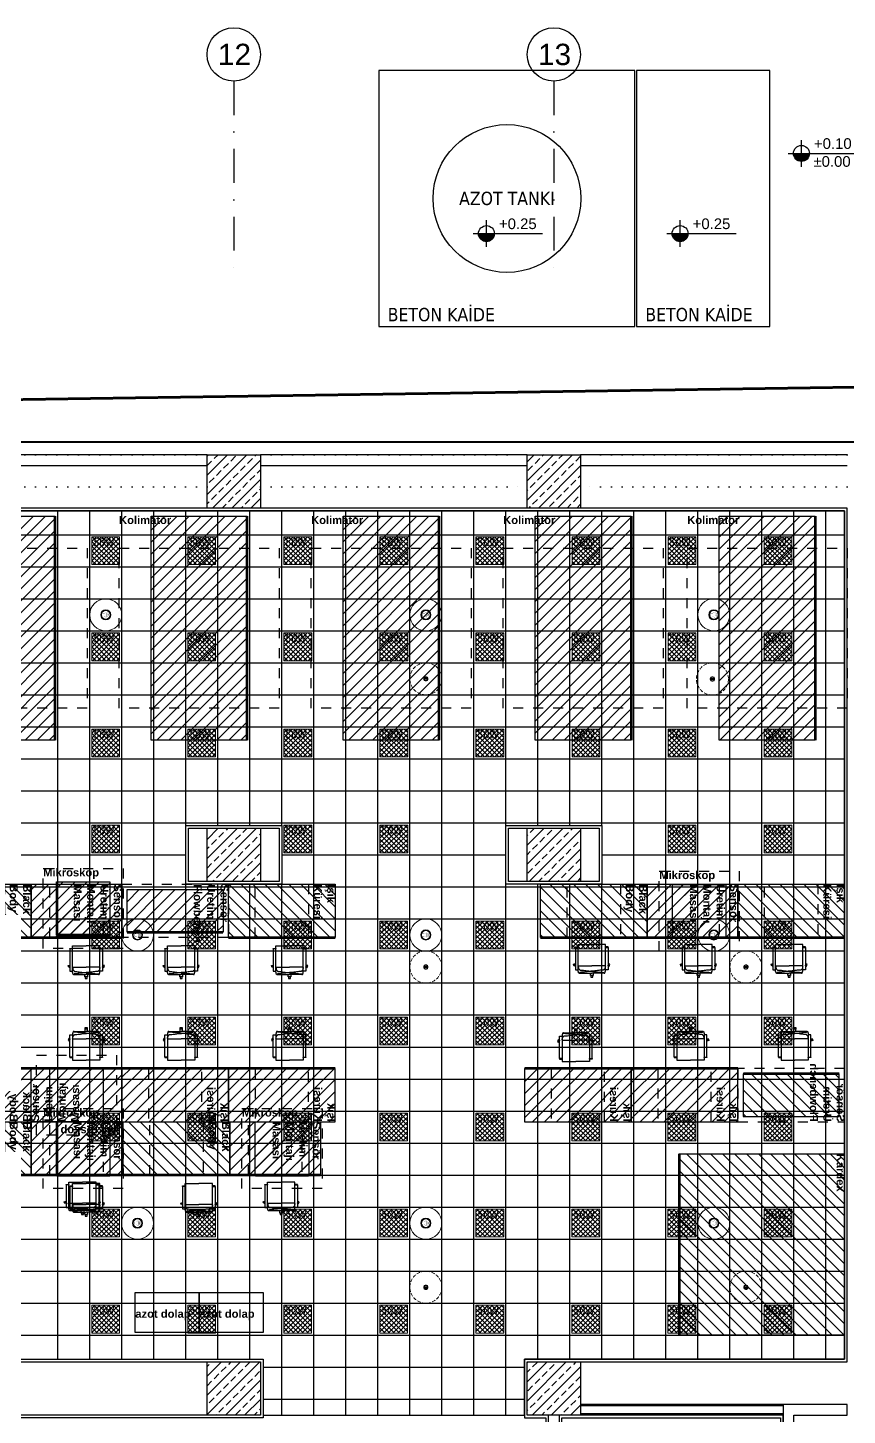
# Model space of a CAD drawing. Header units: centimetres. Extents: x 405564 to 502064, y 46284 to 60634.
# Drawn here: x 482214 to 483750, y 55033 to 57633 of the extents above; entities that cross this region are included whole.
import ezdxf
from ezdxf.enums import TextEntityAlignment as Align
from ezdxf.xclip import XClip

# ---------------------------------------------------------------- set-up
doc = ezdxf.new("R2010")
doc.units = ezdxf.units.CM
doc.header["$XCLIPFRAME"] = 0
for name, pattern in [('3+1_3b$0$DASHED', [0.25, 0.125, -0.125]), ('ACAD_ISO07W100', [3, 0, -3]), ('BORDER', [1.75, 0.5, -0.25, 0.5, -0.25, 0, -0.25]), ('DASHDOT', [25.4, 12.7, -6.35, 0, -6.35]), ('DOT', [0.25, 0, -0.25]), ('HIDDEN', [9.525, 6.35, -3.175])]:
    doc.linetypes.add(name, pattern=pattern)
doc.layers.get('0').update_dxf_attribs({"color": 8, "lineweight": 9})
for name, color, linetype, lineweight in [('---___EB_draft00_parselsiniri', 8, 'BORDER', 9), ('0-KRCN-AYDINLATMA-130426', 8, 'Continuous', 9), ('0-KRCN-MİMARİ-220526', 8, 'Continuous', 9)]:
    doc.layers.add(name, color=color, linetype=linetype, lineweight=lineweight)
for name, color, linetype in [('0-KRCN-ASMATAVAN-130426', 8, 'Continuous'), ('AS_CIZGI_ARSA', 8, 'Continuous'), ('AS_DOS_TERAS_UST', 8, 'ACAD_ISO07W100'), ('AS_DUV_ALCIPAN_YANGINA-SUYA DAYANIMLI', 8, 'Continuous'), ('AS_DUV_CIMENTO ESASLI PANEL CEPHE KAPLAMASI', 8, 'Continuous'), ('AS_DUV_GAZBETON', 8, 'Continuous'), ('AS_DUV_TEMIZ ODA PANELI', 8, 'Continuous'), ('AS_GOR_YAKIN1', 8, 'Continuous'), ('AS_OLC_AKS', 8, 'Continuous'), ('AS_SMB_KOT', 8, 'Continuous'), ('AS_TA_BETONARME', 5, 'Continuous'), ('AS_TA_TARAMA', 8, 'Continuous'), ('AS_TEFR_CIHAZ', 8, 'Continuous'), ('AS_TEFR_MOB', 8, 'Continuous'), ('AS_TES', 8, 'Continuous'), ('AS_YAZI_DOSEME', 8, 'Continuous'), ('AS_YAZI_MEKANIK', 8, 'Continuous')]:
    doc.layers.add(name, color=color, linetype=linetype)
doc.styles.add('_yazı-50', font='arial.ttf')
doc.styles.add('Kalin02', font='arialbd.ttf')
doc.styles.add('MtXpl_Tahoma', font='tahoma.ttf')
doc.styles.add('TAHOMA', font='tahoma.ttf')
pattern_1 = [(225, (17560.68, -7819.299), (17.96051, -17.96051), []), (225, (17542.72, -7819.299), (17.96051, -17.96051), [12.7, -6.35])]

# ---------------------------------------------------------------- blocks, each defined once
blk = doc.blocks.new('50W 60x60 cm  SIVA ALTI LED ARMATÜR')
at = {"layer": '0-KRCN-AYDINLATMA-130426'}
h = blk.add_hatch(dxfattribs=at)
h.set_pattern_fill('ANSI37', color=256, scale=0.2)
h.paths.add_polyline_path([(-2.6, 2.59), (2.6, 2.59), (2.6, -2.61), (-2.6, -2.61)])
for points in [[(-3, 2.99), (3, 2.99), (3, -3.01), (-3, -3.01)], [(-2.6, 2.59), (2.6, 2.59), (2.6, -2.61), (-2.6, -2.61)]]:
    blk.add_lwpolyline(points, close=True, dxfattribs=at)
at = {"layer": '0-KRCN-AYDINLATMA-130426', "insert": (-2.35, 2.34), "char_height": 1.5, "attachment_point": 1, "style": 'TAHOMA'}
blk.add_mtext_dynamic_manual_height_columns('{\\fTahoma|b0|i0|c162|p34;50W}', width=1.5, gutter_width=1.25, heights=[0], dxfattribs=at)
blk = doc.blocks.new('ABB 6131-31-24-500')
at = {"layer": '0-KRCN-AYDINLATMA-130426'}
for p, q in [((-4, -1), (-4, 1)), ((3.2, 1), (-3.2, 1)), ((-3.2, -0.8), (-3.2, 0.8)), ((-1, 4), (1, 4)), ((-1, -0.9), (-1, 1)), ((-0.8, 3.2), (0.8, 3.2)), ((1, -0.9), (1, 1)), ((3.2, 0.8), (3.2, -0.8)), ((4, 1), (4, -1)), ((3.2, -0.9), (-3.2, -0.9)), ((1, -4), (-1, -4)), ((0.8, -3.2), (-0.8, -3.2))]:
    blk.add_line(p, q, dxfattribs=at)
at = {"layer": '0-KRCN-AYDINLATMA-130426', "linetype": 'HIDDEN'}
blk.add_circle((0, 0), 30, dxfattribs=at)
at = {"layer": '0-KRCN-AYDINLATMA-130426'}
for centre, radius in [((-0.5, 0), 0.089), ((0, 0), 0.16), ((0.5, 0), 0.089)]:
    blk.add_circle(centre, radius, dxfattribs=at)
for centre, radius, start, end in [((-1, 1), 3.01, 90, 180), ((-0.8, 0.8), 2.41, 90, 180), ((0.8, 0.8), 2.41, 0, 90), ((1, 1), 3.01, 0, 90), ((-1, -1), 3.01, 180, 270), ((-0.8, -0.8), 2.41, 180, 270), ((0.8, -0.8), 2.41, 270, 0), ((1, -1), 3.01, 270, 0)]:
    blk.add_arc(centre, radius, start, end, dxfattribs=at)
blk = doc.blocks.new('ASMA TAVA TİPİ HOPARLÖR')
at = {"layer": '0-KRCN-AYDINLATMA-130426', "const_width": 0.317}
blk.add_lwpolyline([(0.3, -4.4, 0.598176), (1.3, -3.9), (1.3, 3.9, 0.598176), (0.3, 4.4), (-2.7, 2.4, -0.147433), (-3, 2.3), (-5.1, 2.3, 0.414214), (-5.7, 1.7), (-5.7, -1.7, 0.414214), (-5.1, -2.3), (-3, -2.3, -0.147433), (-2.7, -2.4)], format="xyb", close=True, dxfattribs=at)
for points in [[(2.4, 1.3, -0.601398), (2.4, -1.3)], [(2.8, 2.5, -0.658812), (2.8, -2.5)], [(3.2, 3.7, -0.680488), (3.2, -3.7)]]:
    blk.add_lwpolyline(points, format="xyb", dxfattribs=at)
at = {"layer": '0-KRCN-AYDINLATMA-130426'}
blk.add_circle((0, 0), 30, dxfattribs=at)
at = {"layer": '0-KRCN-AYDINLATMA-130426', "ltscale": 0.1}
for radius in [9.5, 8.23]:
    blk.add_circle((0, 0), radius, dxfattribs=at)
blk = doc.blocks.new('G$C546873DE')
at = {"layer": '0-KRCN-AYDINLATMA-130426', "xscale": 10, "yscale": 10, "zscale": 10}
for p in [(11795.7, 9518.6), (11975.7, 9518.6), (12155.7, 9518.6), (12335.7, 9518.6), (12515.7, 9518.6), (12695.7, 9518.6), (12875.7, 9518.6), (13055.7, 9518.6), (11795.7, 9338.6), (11975.7, 9338.6), (12155.7, 9338.6), (12335.7, 9338.6), (12515.7, 9338.6), (12695.7, 9338.6), (12875.7, 9338.6), (13055.7, 9338.6), (11795.7, 9158.6), (11975.7, 9158.6), (12155.7, 9158.6), (12335.7, 9158.6), (12515.7, 9158.6), (12695.7, 9158.6), (12875.7, 9158.6), (13055.7, 9158.6), (11795.7, 8978.6), (12155.7, 8978.6), (12335.7, 8978.6), (12875.7, 8978.6), (13055.7, 8978.6), (11795.6, 8798.7), (11975.6, 8798.7), (12155.6, 8798.7), (12335.6, 8798.7), (12515.6, 8798.7), (12695.6, 8798.7), (12875.6, 8798.7), (13055.6, 8798.7), (11795.6, 8618.7), (11975.6, 8618.7), (12155.6, 8618.7), (12335.6, 8618.7), (12515.6, 8618.7), (12695.6, 8618.7), (12875.6, 8618.7), (13055.6, 8618.7), (11795.6, 8438.7), (11975.6, 8438.7), (12155.6, 8438.7), (12335.6, 8438.7), (12515.6, 8438.7), (12695.6, 8438.7), (12875.6, 8438.7), (13055.6, 8438.7), (11795.6, 8258.7), (11975.6, 8258.7), (12155.6, 8258.7), (12335.6, 8258.7), (12515.6, 8258.7), (12695.6, 8258.7), (12875.6, 8258.7), (13055.6, 8258.7), (11795.6, 8078.7), (11975.6, 8078.7), (12155.6, 8078.7), (12335.6, 8078.7), (12515.6, 8078.7), (12695.6, 8078.7), (12875.6, 8078.7), (13055.6, 8078.7)]:
    blk.add_blockref('50W 60x60 cm  SIVA ALTI LED ARMATÜR', p, dxfattribs=at)
at = {"layer": '0-KRCN-AYDINLATMA-130426'}
for name, p in [('ASMA TAVA TİPİ HOPARLÖR', (11795.7, 9398.5)), ('ASMA TAVA TİPİ HOPARLÖR', (12395.7, 9398.5)), ('ASMA TAVA TİPİ HOPARLÖR', (12935.7, 9398.6)), ('ABB 6131-31-24-500', (12395.7, 9278.5)), ('ABB 6131-31-24-500', (12932.9, 9278.2)), ('ASMA TAVA TİPİ HOPARLÖR', (11855.3, 8798.5)), ('ASMA TAVA TİPİ HOPARLÖR', (12395.6, 8798.5)), ('ASMA TAVA TİPİ HOPARLÖR', (12935.6, 8798.5)), ('ABB 6131-31-24-500', (12395.7, 8738.5)), ('ABB 6131-31-24-500', (12995.7, 8738.5)), ('ASMA TAVA TİPİ HOPARLÖR', (11855.3, 8258.5)), ('ASMA TAVA TİPİ HOPARLÖR', (12395.6, 8258.5)), ('ASMA TAVA TİPİ HOPARLÖR', (12935.7, 8258.5)), ('ABB 6131-31-24-500', (12395.7, 8138.5)), ('ABB 6131-31-24-500', (12995.7, 8138.5))]:
    blk.add_blockref(name, p, dxfattribs=at)
blk = doc.blocks.new('KOLİMATÖR')
at = {"layer": 'AS_TEFR_CIHAZ'}
h = blk.add_hatch(dxfattribs=at)
h.set_pattern_fill('ANSI31', color=1, scale=5)
h.paths.add_polyline_path([(273065.8, -38594.1), (273245.8, -38594.1), (273245.8, -39014.1), (273065.8, -39014.1)])
at = {"layer": 'AS_TEFR_CIHAZ', "color": 1}
blk.add_lwpolyline([(273065.8, -38594.1), (273245.8, -38594.1), (273245.8, -39014.1), (273065.8, -39014.1), (273065.8, -38594.1)], dxfattribs=at)
at = {"layer": 'AS_TEFR_CIHAZ', "color": 1, "const_width": 5}
blk.add_lwpolyline([(273245.8, -39014.1), (273245.8, -38594.1)], dxfattribs=at)
at = {"layer": 'AS_TEFR_CIHAZ', "color": 1, "linetype": '3+1_3b$0$DASHED', "ltscale": 150}
blk.add_lwpolyline([(273005.8, -38654.1), (273305.8, -38654.1), (273305.8, -38954.1), (273005.8, -38954.1), (273005.8, -38654.1)], dxfattribs=at)
at = {"layer": 'AS_TEFR_CIHAZ', "insert": (273005.8, -38594.1), "char_height": 15, "attachment_point": 1, "style": 'Kalin02'}
blk.add_mtext_dynamic_manual_height_columns('Kolimatör', width=590.732, gutter_width=750, heights=[137.1], dxfattribs=at)
blk = doc.blocks.new('Sensör Üretim Montajı Masası')
at = {"layer": 'AS_TEFR_CIHAZ'}
h = blk.add_hatch(dxfattribs=at)
h.set_pattern_fill('ANSI31', color=1, scale=5)
h.paths.add_polyline_path([(275139.2, -38994.4), (275139.2, -38894.4), (275309.2, -38894.4), (275309.2, -38994.4)])
at = {"layer": 'AS_TEFR_CIHAZ', "color": 1}
blk.add_lwpolyline([(275139.2, -38994.4), (275139.2, -38894.4), (275309.2, -38894.4), (275309.2, -38994.4), (275139.2, -38994.4)], dxfattribs=at)
at = {"layer": 'AS_TEFR_CIHAZ', "color": 1, "linetype": '3+1_3b$0$DASHED', "ltscale": 150}
blk.add_lwpolyline([(275174.2, -38894.4), (275274.2, -38894.4), (275274.2, -38994.4), (275174.2, -38994.4), (275174.2, -38894.4)], dxfattribs=at)
at = {"layer": 'AS_TEFR_CIHAZ', "color": 1, "const_width": 5}
blk.add_lwpolyline([(275139.1, -38994.4), (275309.2, -38994.4)], dxfattribs=at)
at = {"layer": 'AS_TEFR_CIHAZ', "insert": (275309.2, -38894.4), "char_height": 15, "attachment_point": 1, "rotation": 270, "style": 'Kalin02'}
blk.add_mtext_dynamic_manual_height_columns('Sensör \\PÜretim \\PMontajı \\PMasası', width=590.732, gutter_width=750, heights=[137.1], dxfattribs=at)
blk = doc.blocks.new('Sensör Üretim Flowbench')
at = {"layer": 'AS_TEFR_CIHAZ'}
h = blk.add_hatch(dxfattribs=at)
h.set_pattern_fill('ANSI31', color=1, scale=5)
h.paths.add_polyline_path([(274810.3, -38830.2), (274810.3, -38910.2), (274630.3, -38910.2), (274630.3, -38830.2)])
at = {"layer": 'AS_TEFR_CIHAZ', "color": 1, "linetype": '3+1_3b$0$DASHED', "ltscale": 150}
blk.add_lwpolyline([(274620.3, -38820.2), (274820.3, -38820.2), (274820.3, -38920.2), (274620.3, -38920.2), (274620.3, -38820.2)], dxfattribs=at)
at = {"layer": 'AS_TEFR_CIHAZ', "color": 1}
blk.add_lwpolyline([(274810.3, -38830.2), (274810.3, -38910.2), (274630.3, -38910.2), (274630.3, -38830.2), (274810.3, -38830.2)], dxfattribs=at)
at = {"layer": 'AS_TEFR_CIHAZ', "color": 1, "const_width": 5}
blk.add_lwpolyline([(274630.3, -38910.2), (274810.3, -38910.2)], dxfattribs=at)
at = {"layer": 'AS_TEFR_CIHAZ', "insert": (274820.3, -38820.2), "char_height": 15, "attachment_point": 1, "rotation": 270, "style": 'Kalin02'}
blk.add_mtext_dynamic_manual_height_columns('Sensör \\PÜretim \\PFlowbench', width=590.732, gutter_width=750, heights=[137.1], dxfattribs=at)
blk = doc.blocks.new('BLACKBODY')
at = {"layer": 'AS_TEFR_CIHAZ'}
h = blk.add_hatch(dxfattribs=at)
h.set_pattern_fill('ANSI31', color=1, scale=5)
h.paths.add_polyline_path([(273634.1, -38743.3), (273734.1, -38743.3), (273734.1, -38943.3), (273634.1, -38943.3)])
at = {"layer": 'AS_TEFR_CIHAZ', "color": 1}
blk.add_lwpolyline([(273634.1, -38743.3), (273734.1, -38743.3), (273734.1, -38943.3), (273634.1, -38943.3), (273634.1, -38743.3)], dxfattribs=at)
at = {"layer": 'AS_TEFR_CIHAZ', "color": 1, "const_width": 5}
blk.add_lwpolyline([(273734.1, -38943.3), (273734.1, -38743.3)], dxfattribs=at)
at = {"layer": 'AS_TEFR_CIHAZ', "color": 1, "linetype": '3+1_3b$0$DASHED', "ltscale": 150}
blk.add_lwpolyline([(273634.1, -38793.3), (273734.1, -38793.3), (273734.1, -38893.3), (273634.1, -38893.3), (273634.1, -38793.3)], dxfattribs=at)
at = {"layer": 'AS_TEFR_CIHAZ', "insert": (273634.1, -38743.3), "char_height": 15, "attachment_point": 1, "style": 'Kalin02'}
blk.add_mtext_dynamic_manual_height_columns('Black\\PBody', width=590.732, gutter_width=750, heights=[137.1], dxfattribs=at)
blk = doc.blocks.new('IŞIK KÜRESİ')
at = {"layer": 'AS_TEFR_CIHAZ'}
h = blk.add_hatch(dxfattribs=at)
h.set_pattern_fill('ANSI31', color=1, scale=5)
h.set_pattern_definition([(45, (331.956, 0), (-11.22532015, 11.22532015), [])])
h.paths.add_polyline_path([(273966, -38743.3), (274066, -38743.3), (274066, -38943.3), (273966, -38943.3)])
at = {"layer": 'AS_TEFR_CIHAZ', "color": 1}
blk.add_lwpolyline([(273966, -38743.3), (274066, -38743.3), (274066, -38943.3), (273966, -38943.3), (273966, -38743.3)], dxfattribs=at)
at = {"layer": 'AS_TEFR_CIHAZ', "color": 1, "const_width": 5}
blk.add_lwpolyline([(274066, -38743.3), (274066, -38943.3)], dxfattribs=at)
at = {"layer": 'AS_TEFR_CIHAZ', "color": 1, "linetype": '3+1_3b$0$DASHED', "ltscale": 150}
blk.add_lwpolyline([(273966, -38793.3), (274066, -38793.3), (274066, -38893.3), (273966, -38893.3), (273966, -38793.3)], dxfattribs=at)
at = {"layer": 'AS_TEFR_CIHAZ', "insert": (273966, -38743.3), "char_height": 15, "attachment_point": 1, "style": 'Kalin02'}
blk.add_mtext_dynamic_manual_height_columns('Işık\\PKüresi', width=590.732, gutter_width=750, heights=[137.1], dxfattribs=at)
blk = doc.blocks.new('Mikroskop')
at = {"layer": 'AS_TEFR_CIHAZ'}
h = blk.add_hatch(dxfattribs=at)
h.set_pattern_fill('ANSI31', color=1, scale=5)
h.paths.add_polyline_path([(274804.8, -38860.5), (274904.8, -38860.5), (274904.8, -38960.5), (274804.8, -38960.5)])
at = {"layer": 'AS_TEFR_CIHAZ', "color": 1, "linetype": '3+1_3b$0$DASHED', "ltscale": 150}
blk.add_lwpolyline([(274779.8, -38835.5), (274929.8, -38835.5), (274929.8, -38985.5), (274779.8, -38985.5), (274779.8, -38835.5)], dxfattribs=at)
at = {"layer": 'AS_TEFR_CIHAZ', "color": 1}
blk.add_lwpolyline([(274804.8, -38860.5), (274904.8, -38860.5), (274904.8, -38960.5), (274804.8, -38960.5), (274804.8, -38860.5)], dxfattribs=at)
at = {"layer": 'AS_TEFR_CIHAZ', "color": 1, "const_width": 5}
blk.add_lwpolyline([(274804.8, -38960.5), (274904.8, -38960.5)], dxfattribs=at)
at = {"layer": 'AS_TEFR_CIHAZ', "insert": (274779.8, -38835.5), "char_height": 15, "attachment_point": 1, "style": 'Kalin02'}
blk.add_mtext_dynamic_manual_height_columns('Mikroskop', width=590.732, gutter_width=750, heights=[137.1], dxfattribs=at)
blk = doc.blocks.new('sandalye_')
at = {"layer": 'AS_TEFR_MOB', "linetype": 'ByBlock', "ltscale": 25}
for points in [[(260035.8, -40511.3), (260035.8, -40506.8), (260030.9, -40506.8), (260030.9, -40511.3)], [(260031.5, -40506.8), (260031.5, -40503.8), (260035.3, -40503.8), (260035.3, -40506.8)], [(260002.8, -40525.2), (260000.6, -40524.5), (259999.4, -40528.1), (260002.8, -40529.2)], [(260002.7, -40525.2), (260001.5, -40528.8)], [(260002.8, -40525.4), (260001.7, -40528.8)], [(260007.8, -40524.5), (260007.8, -40564.9), (260033.4, -40564.9)], [(260007.8, -40525.2), (260033.4, -40525.2)], [(260009.7, -40511.3), (260033.4, -40511.3)], [(260057, -40511.3), (260033.4, -40511.3)], [(260058.9, -40524.5), (260058.9, -40564.9), (260033.4, -40564.9)], [(260058.9, -40525.2), (260033.4, -40525.2)], [(260063.9, -40525.2), (260066.1, -40524.5), (260067.3, -40528.1), (260063.9, -40529.2)], [(260063.9, -40525.4), (260065.1, -40528.8)], [(260064.1, -40525.2), (260065.2, -40528.8)], [(260002.8, -40559.4), (260002.8, -40560.4), (260007.8, -40560.4), (260007.8, -40559.4)], [(260063.9, -40559.4), (260063.9, -40560.4), (260059, -40560.4), (260059, -40559.4)]]:
    blk.add_lwpolyline(points, dxfattribs=at)
for points in [[(260007.8, -40559.4), (260002.8, -40559.4), (260002.8, -40517.4), (260007.8, -40517.4)], [(260059, -40559.4), (260063.9, -40559.4), (260063.9, -40517.4), (260059, -40517.4)]]:
    blk.add_lwpolyline(points, close=True, dxfattribs=at)
for points in [[(260033.4, -40514.8, -0.048176), (260031.6, -40514.8, -0.000623), (260029.1, -40514.6, -0.003131), (260022.4, -40513.8, 0.007334), (260011.4, -40512.7, -0.309457), (260010.5, -40511.9, 0.002444), (260010.4, -40511.5, 0.476314), (260010.2, -40511.4, 0.375136), (260009, -40511.6, 0.082453), (260008.7, -40512.2, 0.046929), (260008.2, -40513.8, 0.002381), (260007.9, -40515.3, 0.007794), (260007.8, -40516.4), (260007.8, -40524.5, -0.011445), (260008.4, -40521.5, -0.082784), (260009.2, -40519.5, -0.150147), (260010.3, -40518.5, 0.242317), (260010.4, -40518.4, -0.036292), (260010.5, -40518, -0.114957), (260010.8, -40517.6, -0.16132), (260011.4, -40517.2, -0.020506), (260013.9, -40517, 0.024793), (260022.4, -40516.1, -0.030903), (260033.4, -40515.1, -1.030607)], [(260033.4, -40514.8, 0.048176), (260035.1, -40514.8, 0.000623), (260037.6, -40514.6, 0.003131), (260044.3, -40513.8, -0.007334), (260055.3, -40512.7, 0.309457), (260056.2, -40511.9, -0.002444), (260056.3, -40511.5, -0.476314), (260056.5, -40511.4, -0.375136), (260057.7, -40511.6, -0.082453), (260058, -40512.2, -0.046929), (260058.5, -40513.8, -0.002381), (260058.8, -40515.3, -0.007794), (260058.9, -40516.4), (260058.9, -40524.5, 0.011445), (260058.4, -40521.5, 0.082784), (260057.6, -40519.5, 0.150147), (260056.4, -40518.5, -0.242317), (260056.3, -40518.4, 0.036292), (260056.2, -40518, 0.114957), (260055.9, -40517.6, 0.16132), (260055.3, -40517.2, 0.020506), (260052.8, -40517, -0.024793), (260044.3, -40516.1, 0.030903), (260033.4, -40515.1, 1.030607)]]:
    blk.add_lwpolyline(points, format="xyb", dxfattribs=at)
blk = doc.blocks.new('A.8_cihazlar')
at = {"layer": 'AS_TEFR_CIHAZ'}
h = blk.add_hatch(dxfattribs=at)
h.set_pattern_fill('ANSI31', color=1, scale=5, angle=-90)
h.set_pattern_definition([(315, (42343.636, 266732.928), (11.22532015, 11.22532015), [])])
h.paths.add_polyline_path([(-55, -1260), (-55, -1600), (-365, -1600), (-365, -1260)])
at = {"layer": 'AS_TEFR_CIHAZ', "color": 1, "const_width": 5}
blk.add_lwpolyline([(-365, -1260), (-365, -1600)], dxfattribs=at)
at = {"layer": 'AS_TEFR_CIHAZ', "color": 1}
blk.add_lwpolyline([(-55, -1260), (-55, -1600), (-365, -1600), (-365, -1260), (-55, -1260)], dxfattribs=at)
at = {"layer": 'AS_TEFR_MOB'}
for points in [[(-1385, -1520), (-1265, -1520), (-1265, -1595), (-1385, -1595)], [(-1265, -1520), (-1145, -1520), (-1145, -1595), (-1265, -1595)]]:
    blk.add_lwpolyline(points, close=True, dxfattribs=at)
at = {"layer": 'AS_TEFR_CIHAZ', "color": 1}
for name, p in [('KOLİMATÖR', (-274780.8, 38529.1)), ('KOLİMATÖR', (-274420.8, 38529.1)), ('KOLİMATÖR', (-274060.8, 38529.1)), ('KOLİMATÖR', (-273700.8, 38529.1)), ('KOLİMATÖR', (-273355.8, 38529.1)), ('Mikroskop', (-276337.1, 38110.2)), ('Mikroskop', (-275182.2, 38105.2)), ('Sensör Üretim Montajı Masası', (-276719.1, 38139.4)), ('Sensör Üretim Flowbench', (-276030.2, 38065.2)), ('Sensör Üretim Montajı Masası', (-275564.2, 38139.4)), ('Mikroskop', (-276337, 37660.2)), ('Mikroskop', (-275964.4, 37660.2)), ('Sensör Üretim Montajı Masası', (-276719.1, 37694.4)), ('Sensör Üretim Montajı Masası', (-276346.5, 37694.4))]:
    blk.add_blockref(name, p, dxfattribs=at)
at = {"layer": 'AS_TEFR_CIHAZ', "color": 3, "rotation": 270}
for p in [(37163.4, 272879.1), (38318.2, 272879.1)]:
    blk.add_blockref('BLACKBODY', p, dxfattribs=at)
at = {"layer": 'AS_TEFR_CIHAZ', "color": 41, "true_color": 0xf4ee51, "rotation": 270}
for p in [(37733.4, 273211), (38688.3, 273211)]:
    blk.add_blockref('IŞIK KÜRESİ', p, dxfattribs=at)
at = {"layer": 'AS_TEFR_CIHAZ', "color": 1}
for name, p, rotation in [('Mikroskop', (273359.9, -40060.5), 180), ('Sensör Üretim Montajı Masası', (273729.3, -40094.4), 180), ('BLACKBODY', (37163.4, 272434.1), 270), ('BLACKBODY', (37536.1, 272434.1), 270)]:
    blk.add_blockref(name, p, dxfattribs=dict(at, rotation=rotation))
at = {"layer": 'AS_TEFR_CIHAZ', "color": 1, "xscale": -1}
for name, p, rotation in [('Sensör Üretim Flowbench', (-274875.3, -40020.2), 180), ('IŞIK KÜRESİ', (38488.3, -275166), 270)]:
    blk.add_blockref(name, p, dxfattribs=dict(at, rotation=rotation))
at = {"layer": 'AS_TEFR_CIHAZ', "color": 3, "xscale": -1, "rotation": 270}
blk.add_blockref('BLACKBODY', (37163.4, -274834.1), dxfattribs=at)
at = {"layer": 'AS_TEFR_CIHAZ', "color": 41, "true_color": 0xf4ee51, "xscale": -1, "rotation": 270}
for p in [(37533.4, -275166), (37733.4, -275166), (38288.3, -275166)]:
    blk.add_blockref('IŞIK KÜRESİ', p, dxfattribs=at)
at = {"layer": 'AS_TEFR_MOB', "color": 1, "xscale": -1, "rotation": 180}
for p in [(-261509.9, -41435.5), (-261332, -41435.5), (-261128.7, -41435.5), (-260562.3, -41432.9), (-260362.3, -41432.9), (-260192.3, -41432.9), (-261517.1, -41877.9), (-261509.9, -41880.5), (-261298.7, -41880.5), (-261144.5, -41877.9)]:
    blk.add_blockref('sandalye_', p, dxfattribs=at)
at = {"layer": 'AS_TEFR_MOB', "color": 1}
for p in [(-261509.9, 39480.5), (-261332, 39480.5), (-261128.7, 39480.5), (-260592.3, 39477.9), (-260377.1, 39480.5), (-260182, 39480.5)]:
    blk.add_blockref('sandalye_', p, dxfattribs=at)
at = {"layer": 'AS_TEFR_CIHAZ', "insert": (-55, -1260), "char_height": 15, "attachment_point": 1, "rotation": 270, "style": 'Kalin02'}
blk.add_mtext_dynamic_manual_height_columns('Kardex', width=588.214, gutter_width=750, heights=[89.3], dxfattribs=at)
at = {"layer": 'AS_TEFR_CIHAZ', "char_height": 15, "attachment_point": 3, "style": 'Kalin02'}
for insert in [(-1280.9, -1552.3), (-1160.9, -1552.3)]:
    blk.add_mtext_dynamic_manual_height_columns('azot dolap', width=148.766, gutter_width=750, heights=[23.8], dxfattribs=dict(at, insert=insert))
blk = doc.blocks.new('OPK-temizoda-panel-00')
at = {"layer": 'AS_DUV_TEMIZ ODA PANELI'}
blk.add_lwpolyline([(4445, -1755), (5155, -1755), (5155, -1645), (4555, -1645), (4555, -55), (8045, -55), (8045, -1645), (7445, -1645), (7445, -1755), (7485, -1755), (7485, -1770), (7490, -1770), (7490, -1750), (7450, -1750), (7450, -1650), (8050, -1650), (8050, -50), (4550, -50)], dxfattribs=at)
for points in [[(6810, -645), (6990, -645), (6990, -755), (6810, -755)], [(7410, -645), (7590, -645), (7590, -755), (7410, -755)], [(6815, -650), (6985, -650), (6985, -750), (6815, -750)], [(7415, -650), (7585, -650), (7585, -750), (7415, -750)], [(5645, -1645), (6955, -1645), (6955, -1755), (5645, -1755)], [(5650, -1650), (6950, -1650), (6950, -1750), (5650, -1750)], [(7930, -1770), (7930, -1750), (7510, -1750), (7510, -1770), (7515, -1770), (7515, -1755), (7925, -1755), (7925, -1770)]]:
    blk.add_lwpolyline(points, close=True, dxfattribs=at)
blk = doc.blocks.new('kot01')
at = {"layer": 'AS_SMB_KOT'}
h = blk.add_hatch(color=8, dxfattribs=at)
edge = h.paths.add_edge_path()
edge.add_arc((0, 0), 0.3, 180, 360)
edge.add_line((0.3, 0), (-0.3, 0))
for p, q in [((-0.5, 0), (2.1, 0)), ((0, -0.5), (0, 0.5))]:
    blk.add_line(p, q, dxfattribs=at)
blk.add_circle((0, 0), 0.3, dxfattribs=at)
at = {"layer": 'AS_SMB_KOT', "style": '_yazı-50'}
for tag, p in [('INCE', (0.434, 0.1)), ('KABA', (0.434, -0.5))]:
    blk.add_attdef(tag, p, '', height=0.4, dxfattribs=at)
blk = doc.blocks.new('AZOT TANKI KAIDE PLAN YERLESIM')
at = {"layer": 'AS_GOR_YAKIN1'}
for points in [[(480, 0), (0, 0), (0, -480), (480, -480)], [(733, 0), (483, 0), (483, -480), (733, -480)]]:
    blk.add_lwpolyline(points, close=True, dxfattribs=at)
at = {"layer": 'AS_TES'}
blk.add_circle((240, -240), 138.5, dxfattribs=at)
at = {"layer": 'AS_SMB_KOT'}
ref = blk.add_blockref('kot01', (201.7, -305.8), dxfattribs=dict(at, xscale=50, yscale=50, zscale=50))
ref.add_attrib('INCE', '+0.25', dxfattribs={"layer": '0', "color": 1, "height": 20, "style": '_yazı-50'}).set_placement((225.1, -303.3), align=Align.BOTTOM_LEFT)
ref = blk.add_blockref('kot01', (564.7, -305.8), dxfattribs=dict(at, xscale=50, yscale=50, zscale=50))
ref.add_attrib('INCE', '+0.25', dxfattribs={"layer": '0', "color": 1, "height": 20, "style": '_yazı-50'}).set_placement((588.2, -303.3), align=Align.BOTTOM_LEFT)
at = {"layer": 'AS_YAZI_DOSEME', "style": 'TAHOMA'}
for p in [(117, -454.5), (600, -454.5)]:
    blk.add_text('BETON KAİDE', height=25, dxfattribs=at).set_placement(p, align=Align.MIDDLE)
at = {"layer": 'AS_YAZI_MEKANIK', "insert": (240, -240), "char_height": 25, "width": 192.816, "attachment_point": 5, "style": 'MtXpl_Tahoma'}
blk.add_mtext('AZOT TANKI', dxfattribs=at)
blk = doc.blocks.new('OPK-site-surrounding-R01')
at = {"layer": '---___EB_draft00_parselsiniri', "linetype": 'DASHDOT', "ltscale": 5, "const_width": 5, "flags": 128}
blk.add_lwpolyline([(-303.7, 52.5), (22545.3, 391.1), (23723.4, -711), (24047.6, -4450), (-299.9, -4450)], close=True, dxfattribs=at)
blk.add_blockref('AZOT TANKI KAIDE PLAN YERLESIM', (7172, 770, 0))
blk = doc.blocks.new('CEPHE KATMANLARI ZEMİN KAT')
at = {"layer": 'AS_DUV_CIMENTO ESASLI PANEL CEPHE KAPLAMASI'}
for points in [[(565, -1825), (-25, -1825), (-25, 25), (8205, 25), (8205, -25), (8212.5, -25)], [(565, -1823.8), (-23.8, -1823.8), (-23.8, 23.7), (8203.8, 23.7), (8203.8, -26.2), (8212.5, -26.2)]]:
    blk.add_lwpolyline(points, dxfattribs=at)
blk = doc.blocks.new('axis baloon')
blk.add_circle((0, 0), 50)
at = {"style": '_yazı-50'}
blk.add_attdef('AXE', text='', height=40, dxfattribs=at).set_placement((0, 0), align=Align.MIDDLE_CENTER)
blk = doc.blocks.new('Aks_P')
at = {"layer": 'AS_OLC_AKS', "linetype": 'DASHDOT', "ltscale": 5}
for points in [[(7020, 750), (7020, 400)], [(7620, 750), (7620, 400)]]:
    blk.add_lwpolyline(points, dxfattribs=at)
at = {"layer": 'AS_OLC_AKS'}
ref = blk.add_blockref('axis baloon', (7020, 800), dxfattribs=at)
ref.add_attrib('AXE', '12', dxfattribs={"layer": '0', "height": 40, "style": '_yazı-50'}).set_placement((7021.3, 800), align=Align.MIDDLE_CENTER)
ref = blk.add_blockref('axis baloon', (7620, 800), dxfattribs=at)
ref.add_attrib('AXE', '13', dxfattribs={"layer": '0', "height": 40, "style": '_yazı-50'}).set_placement((7621.3, 800), align=Align.MIDDLE_CENTER)
blk = doc.blocks.new('A$C6A10306C')
at = {"layer": 'AS_TA_TARAMA'}
h = blk.add_hatch(dxfattribs=at)
h.set_pattern_fill('ANSI33', color=256, scale=4, angle=180)
h.set_pattern_definition(pattern_1)
h.paths.add_polyline_path([(11985.68, -3801.45), (12085.68, -3801.45), (12085.68, -3901.45), (11985.68, -3901.45)])
h = blk.add_hatch(dxfattribs=at)
h.set_pattern_fill('ANSI33', color=256, scale=4, angle=180)
h.set_pattern_definition(pattern_1)
h.paths.add_polyline_path([(12585.68, -3801.45), (12685.68, -3801.45), (12685.68, -3901.45), (12585.68, -3901.45)])
h = blk.add_hatch(dxfattribs=at)
h.set_pattern_fill('ANSI33', color=256, scale=4, angle=180)
h.set_pattern_definition(pattern_1)
h.paths.add_polyline_path([(11985.68, -4501.45), (12085.68, -4501.45), (12085.68, -4601.45), (11985.68, -4601.45)])
h = blk.add_hatch(dxfattribs=at)
h.set_pattern_fill('ANSI33', color=256, scale=4, angle=180)
h.set_pattern_definition(pattern_1)
h.paths.add_polyline_path([(12585.68, -4501.45), (12685.68, -4501.45), (12685.68, -4601.45), (12585.68, -4601.45)])
h = blk.add_hatch(dxfattribs=at)
h.set_pattern_fill('ANSI33', color=256, scale=4, angle=180)
h.set_pattern_definition(pattern_1)
h.paths.add_polyline_path([(11985.68, -5501.45), (12085.68, -5501.45), (12085.68, -5601.45), (11985.68, -5601.45)])
h = blk.add_hatch(dxfattribs=at)
h.set_pattern_fill('ANSI33', color=256, scale=4, angle=180)
h.set_pattern_definition(pattern_1)
h.paths.add_polyline_path([(12585.68, -5501.45), (12685.68, -5501.45), (12685.68, -5601.45), (12585.68, -5601.45)])
at = {"layer": 'AS_CIZGI_ARSA', "linetype": 'DASHDOT', "ltscale": 5, "flags": 128}
blk.add_lwpolyline([(4831.96, -3798.91), (27681.01, -3460.36), (28859.04, -4562.43), (29183.31, -8301.44), (4835.8, -8301.44)], close=True, dxfattribs=at)
at = {"layer": 'AS_DOS_TERAS_UST', "linetype": 'DOT', "ltscale": 80}
for p, q in [((11985.68, -3801.45), (11485.68, -3801.45)), ((12085.68, -3801.45), (12585.68, -3801.45)), ((13185.68, -3801.45), (12685.68, -3801.45)), ((11985.68, -3861.45), (11485.68, -3861.45)), ((12085.68, -3861.45), (12585.68, -3861.45)), ((13185.68, -3861.45), (12685.68, -3861.45))]:
    blk.add_line(p, q, dxfattribs=at)
at = {"layer": 'AS_DUV_ALCIPAN_YANGINA-SUYA DAYANIMLI'}
for points in [[(13065.68, -5581.45), (12685.68, -5581.45)], [(13065.68, -5583.95), (12685.68, -5583.95)], [(13065.68, -5598.95), (12685.68, -5598.95)]]:
    blk.add_lwpolyline(points, dxfattribs=at)
at = {"layer": 'AS_DUV_GAZBETON'}
for points in [[(11985.68, -3801.45), (11485.68, -3801.45)], [(11485.68, -3821.45), (11985.68, -3821.45)], [(12585.68, -3801.45), (12085.68, -3801.45)], [(12085.68, -3821.45), (12585.68, -3821.45)], [(13185.68, -3801.45), (12685.68, -3801.45)], [(12685.68, -3821.45), (13185.68, -3821.45)]]:
    blk.add_lwpolyline(points, dxfattribs=at)
blk.add_lwpolyline([(13085.68, -5601.45), (13185.68, -5601.45), (13185.68, -5581.45), (13065.68, -5581.45), (13065.68, -5621.45), (13085.68, -5621.45)], close=True, dxfattribs=at)
at = {"layer": 'AS_TA_BETONARME'}
for points in [[(11985.68, -3801.45), (12085.68, -3801.45), (12085.68, -3901.45), (11985.68, -3901.45)], [(12585.68, -3801.45), (12685.68, -3801.45), (12685.68, -3901.45), (12585.68, -3901.45)], [(11985.68, -4501.45), (12085.68, -4501.45), (12085.68, -4601.45), (11985.68, -4601.45)], [(12585.68, -4501.45), (12685.68, -4501.45), (12685.68, -4601.45), (12585.68, -4601.45)], [(11985.68, -5501.45), (12085.68, -5501.45), (12085.68, -5601.45), (11985.68, -5601.45)], [(12585.68, -5501.45), (12685.68, -5501.45), (12685.68, -5601.45), (12585.68, -5601.45)]]:
    blk.add_lwpolyline(points, close=True, dxfattribs=at)
ref = blk.add_blockref('OPK-site-surrounding-R01', (5135.68, -3851.45))
XClip(ref).set_block_clipping_path([(-5135.679684336, -9648.5463532069), (26364.320315664, 3851.4536467931)])
for name, p in [('Aks_P', (5015.68, -3851.45)), ('AZOT TANKI KAIDE PLAN YERLESIM', (12307.68, -3081.45)), ('OPK-temizoda-panel-00', (5135.68, -3851.45)), ('A.8_cihazlar', (13235.68, -3851.45))]:
    blk.add_blockref(name, p)
at = {"layer": 'AS_DUV_CIMENTO ESASLI PANEL CEPHE KAPLAMASI'}
blk.add_blockref('CEPHE KATMANLARI ZEMİN KAT', (5085.68, -3801.45), dxfattribs=at)
at = {"layer": 'AS_SMB_KOT'}
ref = blk.add_blockref('kot01', (13099.74, -3236.99), dxfattribs=dict(at, xscale=50, yscale=50, zscale=50))
ref.add_attrib('INCE', '+0.10', dxfattribs={"layer": '0', "color": 1, "height": 20, "style": '_yazı-50'}).set_placement((13123.19, -3234.49), align=Align.BOTTOM_LEFT)
ref.add_attrib('KABA', '%%P0.00 (978.90)', (13122.28, -3261.99), dxfattribs={"layer": '0', "height": 20, "style": '_yazı-50'})

msp = doc.modelspace()

# ---------------------------------------------------------------- linework, layer by layer
at = {"layer": '0-KRCN-ASMATAVAN-130426'}
for p, q in [((483744.7, 56727.6), (480254.7, 56727.6)), ((482269.7, 55137.6), (482269.7, 56727.6)), ((482329.7, 55137.6), (482329.7, 56727.6)), ((482389.7, 55137.6), (482389.7, 56727.6)), ((482449.7, 55137.6), (482449.7, 56727.6)), ((482509.7, 55137.6), (482509.7, 56727.6)), ((482569.7, 56137.6), (482569.7, 56727.6)), ((482629.7, 56137.6), (482629.7, 56727.6)), ((482689.7, 56137.6), (482689.7, 56727.6)), ((482749.7, 55032.6), (482749.7, 56727.6)), ((482809.7, 55032.6), (482809.7, 56727.6)), ((482869.7, 55032.6), (482869.7, 56727.6)), ((482929.7, 55032.6), (482929.7, 56727.6)), ((482989.7, 55032.6), (482989.7, 56727.6)), ((483049.7, 55032.6), (483049.7, 56727.6)), ((483109.7, 55032.6), (483109.7, 56727.6)), ((483169.7, 56137.6), (483169.7, 56727.6)), ((483229.7, 56137.6), (483229.7, 56727.6)), ((483289.7, 56137.6), (483289.7, 56727.6)), ((483349.7, 55137.6), (483349.7, 56727.6)), ((483409.7, 55137.6), (483409.7, 56727.6)), ((483469.7, 55137.6), (483469.7, 56727.6)), ((483529.7, 55137.6), (483529.7, 56727.6)), ((483589.7, 55137.6), (483589.7, 56727.6)), ((483649.7, 55137.6), (483649.7, 56727.6)), ((483709.7, 55137.6), (483709.7, 56727.6)), ((483744.7, 55137.6), (483744.7, 56727.6)), ((480254.7, 56682.6), (483744.7, 56682.6)), ((480254.7, 56622.6), (483744.7, 56622.6)), ((480254.7, 56562.6), (483744.7, 56562.6)), ((480254.7, 56502.6), (483744.7, 56502.6)), ((480254.7, 56442.6), (483744.7, 56442.6)), ((480254.7, 56382.6), (483744.7, 56382.6)), ((480254.7, 56322.6), (483744.7, 56322.6)), ((480254.7, 56262.6), (483744.7, 56262.6)), ((480254.7, 56202.6), (483744.7, 56202.6)), ((480254.7, 56142.6), (483744.7, 56142.6)), ((482509.7, 56027.6), (482509.7, 56137.6)), ((482509.7, 56137.6), (482689.7, 56137.6)), ((482689.7, 56137.6), (482689.7, 56027.6)), ((483109.7, 56027.6), (483109.7, 56137.6)), ((483109.7, 56137.6), (483289.7, 56137.6)), ((483289.7, 56137.6), (483289.7, 56027.6)), ((482089.7, 56082.6), (482509.7, 56082.6)), ((482689.7, 56082.6), (483109.7, 56082.6)), ((483289.7, 56082.6), (483744.7, 56082.6)), ((480254.7, 56022.6), (483744.7, 56022.6)), ((482689.7, 56027.6), (482509.7, 56027.6)), ((482569.7, 55137.6), (482569.7, 56027.6)), ((482629.7, 55137.6), (482629.7, 56027.6)), ((482689.7, 55032.6), (482689.7, 56027.6)), ((483289.7, 56027.6), (483109.7, 56027.6)), ((483169.7, 55137.6), (483169.7, 56027.6)), ((483229.7, 55137.6), (483229.7, 56027.6)), ((483289.7, 55137.6), (483289.7, 56027.6)), ((480254.7, 55962.6), (483744.7, 55962.6)), ((480254.7, 55902.6), (483744.7, 55902.6)), ((480254.7, 55842.6), (483744.7, 55842.6)), ((480254.7, 55782.6), (483744.7, 55782.6)), ((480254.7, 55722.6), (483744.7, 55722.6)), ((480254.7, 55662.6), (483744.7, 55662.6)), ((480254.7, 55602.6), (483744.7, 55602.6)), ((480254.7, 55542.6), (483744.7, 55542.6)), ((480254.7, 55482.6), (483744.7, 55482.6)), ((480254.7, 55422.6), (483744.7, 55422.6)), ((480254.7, 55362.6), (483744.7, 55362.6)), ((480254.7, 55302.6), (483744.7, 55302.6)), ((480254.7, 55242.6), (483744.7, 55242.6)), ((480254.7, 55182.6), (483744.7, 55182.6)), ((481344.7, 55137.6), (482654.7, 55137.6)), ((482654.7, 55137.6), (482654.7, 55032.6)), ((482654.7, 55122.6), (483144.7, 55122.6)), ((483144.7, 55032.6), (483144.7, 55137.6)), ((483144.7, 55137.6), (483744.7, 55137.6)), ((482654.7, 55062.6), (483144.7, 55062.6)), ((482654.7, 55032.6), (483144.7, 55032.6))]:
    msp.add_line(p, q, dxfattribs=at)

# ---------------------------------------------------------------- block references
at = {"layer": '0-KRCN-AYDINLATMA-130426'}
msp.add_blockref('G$C546873DE', (470564.1, 47134), dxfattribs=at)

# ---------------------------------------------------------------- next in the draw order: block references
at = {"layer": '0-KRCN-MİMARİ-220526'}
msp.add_blockref('A$C6A10306C', (470564.1, 60634), dxfattribs=at)

doc.saveas('drawing.dxf')
